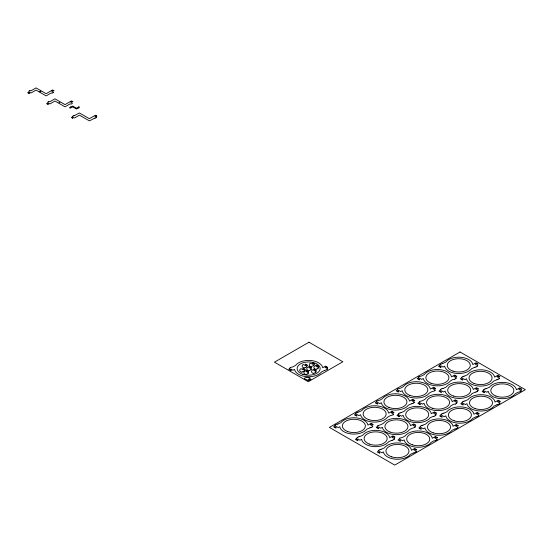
<?xml version="1.0" encoding="UTF-8"?>
<svg xmlns="http://www.w3.org/2000/svg" width="553" height="553" viewBox="0 0 553 553"><rect width="100%" height="100%" fill="white"/><g stroke="black" fill="none" stroke-linecap="round" stroke-linejoin="round"><path stroke-width="0.83" d="M72.291 117.008L71.434 117.499L72.809 118.294L72.249 117.63L72.961 117.222L74.344 118.024L79.459 115.183L89.42 120.872L94.681 118.142M39.692 91.68L40.59 91.162M40.058 91.895L40.957 91.376M58.964 102.81L59.855 102.291M72.554 116.303L73.273 115.888M72.236 116.724L72.554 116.386M73.998 115.708L73.411 115.888M94.819 118.142L95.413 117.955M95.551 117.955L96.27 117.54M290.201 367.614L293.201 366.736L295.655 365.319A14.15 8.171 0 0 1 310.827 360.501A14.15 8.171 0 0 1 322.71 367.766L325.544 366.134L327.694 367.372L327.238 367.634L325.897 366.867L325.095 367.33L327.556 368.754M289.703 368.263L290.201 367.738M304.032 367.987L304.945 367.704M306.777 366.404L306.286 366.929M305.159 367.704L306.286 367.054M301.627 372.148L302.539 371.865M304.371 370.565L303.874 371.091M313.897 365.063L313.399 365.595M302.754 371.865L303.874 371.215M313.399 365.72L311.09 366.674L310.378 366.328A3.85 2.219 0 0 1 310.378 363.19L312.77 364.289L313.579 363.826L312.238 363.051L312.694 362.789L314.844 364.033L313.897 364.939M311.408 369.079L310.924 369.611M309.798 370.379L310.924 369.736M305.754 374.533L306.673 374.25M308.498 372.943L308.007 373.475M306.887 374.25L308.007 373.6M315.784 369.328L316.703 369.045M318.528 367.738L318.037 368.27M316.917 369.045L318.037 368.395M304.295 378.307L304.848 377.989A3.85 2.219 0 0 1 310.295 377.989L308.38 379.365L309.189 379.835L310.53 379.061L310.98 379.323L308.83 380.561L307.088 380.035M313.413 373.406L315.666 372.473M316.157 371.816L315.666 372.349M304.793 378.957L304.295 378.432M306.127 379.731L307.039 380.015M324.811 370.462L327.065 369.535M327.556 368.879L327.065 369.411M335.429 424.96L337.862 424.013M356.208 412.967L357.328 412.317M376.987 400.966L379.98 400.089L382.441 398.672A14.15 8.171 0 0 1 397.607 393.86A14.15 8.171 0 0 1 409.49 401.125L412.642 399.307L414.778 400.538L414.328 400.801L413.001 400.04L411.874 400.683L414.342 402.107M397.87 388.911L400.87 388.033L403.324 386.616A14.15 8.171 0 0 1 418.497 381.798A14.15 8.171 0 0 1 430.379 389.07L433.531 387.245L435.667 388.483L435.211 388.745L433.884 387.978L432.764 388.628L435.225 390.052M418.974 376.724L421.967 375.846L424.428 374.429A14.15 8.171 0 0 1 439.594 369.618A14.15 8.171 0 0 1 451.483 376.883L454.635 375.065L456.771 376.296L456.315 376.558L454.988 375.798L453.861 376.441L456.329 377.865M440.326 364.399L442.753 363.452M334.931 425.616L335.429 425.084M355.71 413.616L356.208 413.091M358.455 412.033L357.39 412.296M376.489 401.623L376.987 401.091M397.372 389.561L397.87 389.036M418.476 377.381L418.974 376.849M439.829 365.049L440.326 364.524M370.04 427.808L370.959 427.531M372.784 426.225L372.293 426.757M393.563 414.232L393.072 414.764M411.598 403.821L412.517 403.538M414.342 402.231L413.851 402.764M435.225 390.176L434.734 390.708M456.329 377.989L455.838 378.522M474.937 367.247L475.856 366.964M477.681 365.664L477.191 366.197M371.174 427.531L372.293 426.881M393.072 414.881L390.072 415.759L387.612 417.176A14.15 8.171 0 0 1 372.445 421.994A14.15 8.171 0 0 1 360.556 414.722L358.987 415.635L356.837 414.391L355.71 415.04L357.038 415.808L356.581 416.07L354.445 414.833L355.71 413.741M412.732 403.538L413.851 402.888M434.734 390.833L431.706 391.718L429.28 393.121A14.15 8.171 0 0 1 414.107 397.939A14.15 8.171 0 0 1 402.225 390.674L400.649 391.579L398.499 390.335L397.379 390.985L398.699 391.752L398.25 392.015L396.114 390.784L397.42 389.713M454.718 379.296L455.838 378.646M476.071 366.964L477.191 366.321M357.224 437.547L358.344 436.898M378.003 425.547L380.996 424.669L383.457 423.252A14.15 8.171 0 0 1 398.623 418.441A14.15 8.171 0 0 1 410.513 425.706L413.658 423.888L415.801 425.119L415.344 425.381L414.017 424.614L412.891 425.264L415.358 426.688M398.782 413.554L399.902 412.904M419.665 401.492L422.658 400.614L425.119 399.197A14.15 8.171 0 0 1 440.292 394.386A14.15 8.171 0 0 1 452.174 401.651L455.326 399.833L457.462 401.063L457.006 401.326L455.679 400.559L454.559 401.208L457.02 402.632M440.769 389.312L442.068 388.648M462.121 376.987L463.241 376.337M356.726 438.197L357.224 437.672M359.471 436.614L358.558 436.898M377.505 426.204L378.003 425.672M398.284 414.204L398.782 413.679M401.029 412.621L400.116 412.904M419.167 402.149L419.665 401.616M440.271 389.962L440.769 389.436M443.015 388.379L442.103 388.662M461.624 377.637L462.121 377.105M464.368 376.047L463.455 376.337M391.835 440.395L392.754 440.112M394.579 438.812L394.089 439.338M415.358 426.812L414.868 427.345M433.393 416.402L434.312 416.119M436.137 414.819L435.646 415.344M457.02 402.757L456.529 403.289M475.38 392.16L476.299 391.877M478.124 390.577L477.633 391.102M496.732 379.835L497.652 379.552M499.477 378.245L498.986 378.777M394.089 439.462L392.817 440.133M414.868 427.469L411.84 428.361L409.407 429.757A14.15 8.171 0 0 1 394.241 434.575A14.15 8.171 0 0 1 382.351 427.31L380.782 428.216L378.632 426.978L377.505 427.621L378.833 428.388L378.376 428.651L376.24 427.421L377.505 426.322M434.527 416.119L435.646 415.469M455.409 404.063L456.529 403.414M476.513 391.877L477.633 391.227M498.986 378.902L497.714 379.572M379.019 450.128L380.139 449.478M399.798 438.135L402.791 437.25L405.252 435.84A14.15 8.171 0 0 1 420.418 431.022A14.15 8.171 0 0 1 432.308 438.287L435.453 436.469L437.596 437.7L437.14 437.962L435.812 437.202L434.686 437.852L437.153 439.276M420.577 426.135L421.697 425.485M441.46 414.079L442.759 413.416M462.564 401.893L463.684 401.25M483.916 389.568L485.036 388.918M378.522 450.778L379.019 450.253M381.266 449.195L380.188 449.465M399.301 438.785L399.798 438.259M420.08 426.785L420.577 426.259M422.824 425.202L421.911 425.485M440.962 414.729L441.46 414.204M443.713 413.146L442.794 413.43M462.066 402.543L462.564 402.017M464.81 400.96L463.898 401.25M483.419 390.218L483.916 389.692M486.163 388.635L485.099 388.897M413.63 452.976L415.884 452.05M416.374 451.393L415.884 451.925M437.153 439.393L436.663 439.925M457.932 427.4L457.442 427.932M476.071 416.927L476.99 416.644M478.815 415.344L478.324 415.87M499.919 403.158L499.428 403.69M521.272 390.833L520.781 391.365M435.543 440.7L436.663 440.05M456.322 428.699L457.442 428.057M477.204 416.644L478.324 415.994M499.428 403.814L497.023 404.768M520.781 391.483L517.781 392.36L515.32 393.777A14.15 8.171 0 0 1 500.154 398.595A14.15 8.171 0 0 1 488.264 391.33L486.695 392.236L484.546 390.992L483.419 391.642L484.746 392.409L484.29 392.671L482.154 391.434L483.467 390.37M305.705 374.547L304.98 374.208A3.85 2.219 0 0 1 304.98 371.07L306.48 370.199L308.636 371.443L308.18 371.706L306.839 370.932L306.03 371.402L308.498 372.819M474.889 367.268L471.73 368.609A14.15 8.171 0 0 1 456.564 373.427A14.15 8.171 0 0 1 444.674 366.162L443.105 367.068L440.955 365.823L439.829 366.473L441.156 367.24L440.7 367.503L438.564 366.273L439.829 365.174M454.67 379.31L452.866 379.51L450.377 380.941A14.15 8.171 0 0 1 435.211 385.752A14.15 8.171 0 0 1 423.328 378.487L421.752 379.393L419.603 378.155L418.476 378.805L419.803 379.565L419.347 379.828L417.211 378.598L418.476 377.505M486.198 388.621L489.37 387.273A14.15 8.171 0 0 1 504.536 382.455A14.15 8.171 0 0 1 516.426 389.72L519.571 387.902L521.714 389.139L521.258 389.402L519.931 388.635L518.804 389.284L521.272 390.708M369.992 427.828L366.833 429.169A14.15 8.171 0 0 1 351.667 433.987A14.15 8.171 0 0 1 339.784 426.722L338.208 427.628L336.058 426.391L334.931 427.034L336.259 427.801L335.802 428.063L333.666 426.833L334.931 425.741M455.375 404.077L453.564 404.278L451.075 405.708A14.15 8.171 0 0 1 435.902 410.52A14.15 8.171 0 0 1 424.02 403.255L422.444 404.16L420.294 402.923L419.174 403.572L420.494 404.333L420.045 404.596L417.909 403.365L419.167 402.273M422.858 425.188L426.031 423.84A14.15 8.171 0 0 1 441.197 419.022A14.15 8.171 0 0 1 453.08 426.294L456.232 424.476L458.368 425.706L457.919 425.969L456.591 425.202L455.465 425.851L457.932 427.275M455.015 429.004L456.107 428.699M496.96 404.741L493.967 406.102A14.15 8.171 0 0 1 478.801 410.92A14.15 8.171 0 0 1 466.919 403.655L465.343 404.561L463.193 403.317L462.066 403.966L463.393 404.734L462.937 404.996L460.801 403.766L462.066 402.667M443.306 388.42L446.223 387.017A14.15 8.171 0 0 1 461.389 382.199A14.15 8.171 0 0 1 473.278 389.464L476.43 387.646L478.566 388.883L478.11 389.146L476.783 388.379L475.656 389.029L478.124 390.453M496.518 379.835L493.525 381.197A14.15 8.171 0 0 1 478.359 386.008A14.15 8.171 0 0 1 466.469 378.743L464.9 379.648L462.75 378.411L461.624 379.061L462.951 379.821L462.495 380.084L460.359 378.853L461.624 377.761M464.631 376.075L467.575 374.692A14.15 8.171 0 0 1 482.741 369.874A14.15 8.171 0 0 1 494.631 377.139L497.776 375.321L499.919 376.552L499.463 376.814L498.135 376.054L497.009 376.704L499.477 378.121M475.856 416.927L472.87 418.289A14.15 8.171 0 0 1 457.697 423.107A14.15 8.171 0 0 1 445.815 415.835L444.239 416.748L442.089 415.503L440.969 416.153L442.289 416.921L441.84 417.183L439.704 415.946L440.962 414.854M433.172 416.402L430.186 417.764A14.15 8.171 0 0 1 415.02 422.582A14.15 8.171 0 0 1 403.13 415.31L401.561 416.222L399.411 414.978L398.284 415.628L399.612 416.395L399.155 416.658L397.019 415.421L398.284 414.328M359.733 436.635L362.678 435.252A14.15 8.171 0 0 1 377.844 430.434A14.15 8.171 0 0 1 389.734 437.7L392.886 435.882L395.022 437.112L394.565 437.375L393.238 436.614L392.112 437.264L394.579 438.688M74.171 115.722L79.404 112.978L89.351 118.66L95.482 115.245L96.858 116.04L95.71 115.715L94.998 116.123L96.588 117.042L96.27 117.464M477.681 365.54L475.214 364.116L476.34 363.466L477.668 364.233L478.124 363.971L475.981 362.74L472.836 364.558A14.15 8.171 0 0 0 460.946 357.286A14.15 8.171 0 0 0 445.78 362.104L442.787 363.466M499.919 403.033L497.451 401.609L498.578 400.96L499.905 401.727L500.361 401.464L498.225 400.234L495.073 402.052A14.15 8.171 0 0 0 483.184 394.787A14.15 8.171 0 0 0 468.018 399.598L465.032 400.96M475.165 392.16L472.172 393.522A14.15 8.171 0 0 1 457.006 398.34A14.15 8.171 0 0 1 445.124 391.068L443.547 391.98L441.398 390.736L440.271 391.386L441.598 392.153L441.142 392.416L439.006 391.178L440.271 390.086M478.815 415.22L476.354 413.796L477.474 413.146L478.801 413.914L479.257 413.651L477.121 412.414L473.969 414.232A14.15 8.171 0 0 0 462.087 406.967A14.15 8.171 0 0 0 446.914 411.785L443.928 413.146M436.137 414.695L433.67 413.271L434.796 412.621L436.123 413.388L436.573 413.126L434.437 411.888L431.285 413.706A14.15 8.171 0 0 0 419.402 406.441A14.15 8.171 0 0 0 404.236 411.259L401.243 412.621M411.377 403.821L408.39 405.183A14.15 8.171 0 0 1 393.224 409.994A14.15 8.171 0 0 1 381.335 402.729L379.766 403.635L377.616 402.397L376.489 403.047L377.817 403.808L377.36 404.07L375.224 402.84L376.489 401.748M454.967 428.983L451.981 430.345A14.15 8.171 0 0 1 436.815 435.163A14.15 8.171 0 0 1 424.925 427.898L423.356 428.803L421.206 427.559L420.08 428.209L421.407 428.976L420.951 429.239L418.815 428.008L420.149 426.951M324.597 370.462L321.611 371.823A14.15 8.171 0 0 1 306.438 376.641A14.15 8.171 0 0 1 294.555 369.376L292.979 370.282L290.83 369.038L290.028 369.508L291.362 370.275L290.913 370.538L288.763 369.3L289.703 368.388M318.528 367.614L316.06 366.19L316.869 365.727L318.21 366.501L318.666 366.238L316.516 364.994L315.01 365.865A3.85 2.219 0 0 0 315.01 369.003L315.569 369.328M393.563 414.107L391.095 412.683L392.222 412.033L393.549 412.801L394.006 412.538L391.863 411.301L388.718 413.119A14.15 8.171 0 0 0 376.828 405.854A14.15 8.171 0 0 0 361.662 410.672L358.669 412.033M306.735 366.252L307.724 365.367L305.574 364.13L305.118 364.392L306.459 365.167L305.65 365.63L303.265 364.524A3.85 2.219 0 0 0 303.265 367.669L303.818 367.987M311.408 368.955L308.947 367.531L309.749 367.068L311.09 367.842L311.546 367.579L309.397 366.335L307.897 367.199A3.85 2.219 0 0 0 307.897 370.344L309.583 370.379M316.157 371.692L313.689 370.268L314.498 369.805L315.839 370.579L316.295 370.316L314.139 369.072L312.639 369.943A3.85 2.219 0 0 0 312.639 373.081L313.198 373.406M435.329 440.7L433.663 440.928L431.202 442.345A14.15 8.171 0 0 1 416.036 447.156A14.15 8.171 0 0 1 404.146 439.891L402.577 440.796L400.427 439.559L399.301 440.209L400.628 440.976L400.172 441.239L398.036 440.001L399.301 438.909M304.371 370.441L305.318 369.528L303.168 368.291L302.712 368.554L304.053 369.321L303.244 369.791L300.853 368.685A3.85 2.219 0 0 0 300.853 371.83L301.413 372.148M304.793 379.082L305.913 379.731M372.784 426.1L370.316 424.676L371.443 424.027L372.77 424.794L373.227 424.531L371.091 423.301L367.939 425.119A14.15 8.171 0 0 0 356.049 417.854A14.15 8.171 0 0 0 340.883 422.665L337.897 424.027M416.374 451.269L413.907 449.845L415.033 449.195L416.361 449.962L416.817 449.7L414.681 448.462L411.529 450.287A14.15 8.171 0 0 0 399.639 443.015A14.15 8.171 0 0 0 384.473 447.833L381.487 449.195M391.621 440.395L388.628 441.757A14.15 8.171 0 0 1 373.462 446.568A14.15 8.171 0 0 1 361.579 439.303L360.003 440.216L357.853 438.971L356.726 439.621L358.054 440.388L357.597 440.651L355.461 439.414L356.726 438.322M413.416 452.976L410.423 454.338A14.15 8.171 0 0 1 395.257 459.156A14.15 8.171 0 0 1 383.367 451.891L381.798 452.796L379.648 451.552L378.522 452.202L379.849 452.969L379.393 453.232L377.257 452.001L378.522 450.902M29.841 90.637L28.818 91.231L29.102 91.902L27.65 92.745L29.095 93.575L29.503 93.339L28.556 92.786L29.599 92.192L31.009 93.001L36.042 90.098L46.113 95.911L51.146 93.001L52.314 93.167L53.337 92.579L53.026 92.399L53.461 92.144L51.643 91.093L52.68 90.492L54.042 90.796L52.597 89.966L46.113 93.713L36.042 87.899L31.009 90.803L29.841 90.637M48.754 101.558L47.731 102.153L48.007 102.817L46.583 103.639L48.021 104.476L48.436 104.234L47.489 103.688L48.498 103.1L49.908 103.916L54.947 101.012L65.012 106.826L70.044 103.916L71.199 104.075L72.222 103.48L72.367 103.058L70.542 102.001L71.558 101.42L72.913 101.724L71.475 100.895L65.012 104.621L54.947 98.814L49.908 101.717L48.754 101.558M70.383 107.054L69.581 107.897L70.072 108.181L70.376 107.628L70.867 107.904L72.713 106.84L76.418 108.976L79.086 107.807L78.429 107.247L79.39 107.075L78.899 106.791L76.418 108.222L72.713 106.086L70.383 107.054M308.982 342.21L274.426 362.167L308.291 381.715L342.853 361.766L308.982 342.21M460.041 351.985L329.422 427.4L394.731 465.101L525.35 389.692L460.041 351.985M302.878 374.326A11.516 6.65 0 0 0 320.146 368.575A11.516 6.65 0 0 0 302.878 362.816A11.516 6.65 0 0 0 302.878 374.326M452.997 371.118A11.516 6.65 0 0 0 470.271 365.36A11.516 6.65 0 0 0 452.997 359.602A11.516 6.65 0 0 0 452.997 371.118M474.094 383.45A11.516 6.65 0 0 0 492.039 378.418A11.516 6.65 0 0 0 475.518 371.962A11.516 6.65 0 0 0 474.094 383.45M495.889 396.031A11.516 6.65 0 0 0 513.827 390.999A11.516 6.65 0 0 0 497.313 384.542A11.516 6.65 0 0 0 495.889 396.031M430.946 383.194A11.516 6.65 0 0 0 448.891 378.162A11.516 6.65 0 0 0 432.37 371.706A11.516 6.65 0 0 0 430.946 383.194M453.439 396.024A11.516 6.65 0 0 0 470.714 390.266A11.516 6.65 0 0 0 453.439 384.515A11.516 6.65 0 0 0 453.439 396.024M475.234 408.612A11.516 6.65 0 0 0 492.509 402.854A11.516 6.65 0 0 0 475.234 397.095A11.516 6.65 0 0 0 475.234 408.612M409.849 395.374A11.516 6.65 0 0 0 427.787 390.342A11.516 6.65 0 0 0 411.273 383.893A11.516 6.65 0 0 0 409.849 395.374M432.335 408.211A11.516 6.65 0 0 0 449.61 402.453A11.516 6.65 0 0 0 432.335 396.695A11.516 6.65 0 0 0 432.335 408.211M454.131 420.792A11.516 6.65 0 0 0 471.405 415.033A11.516 6.65 0 0 0 454.131 409.275A11.516 6.65 0 0 0 454.131 420.792M388.959 407.43A11.516 6.65 0 0 0 406.897 402.404A11.516 6.65 0 0 0 390.383 395.948A11.516 6.65 0 0 0 388.959 407.43M410.755 420.017A11.516 6.65 0 0 0 428.693 414.985A11.516 6.65 0 0 0 412.179 408.529A11.516 6.65 0 0 0 410.755 420.017M433.248 432.854A11.516 6.65 0 0 0 450.522 427.096A11.516 6.65 0 0 0 433.248 421.338A11.516 6.65 0 0 0 433.248 432.854M368.879 419.679A11.516 6.65 0 0 0 386.153 413.921A11.516 6.65 0 0 0 368.879 408.169A11.516 6.65 0 0 0 368.879 419.679M389.976 432.011A11.516 6.65 0 0 0 407.92 426.978A11.516 6.65 0 0 0 391.4 420.529A11.516 6.65 0 0 0 389.976 432.011M412.469 444.847A11.516 6.65 0 0 0 429.743 439.089A11.516 6.65 0 0 0 412.469 433.331A11.516 6.65 0 0 0 412.469 444.847M347.402 431.423A11.516 6.65 0 0 0 365.346 426.391A11.516 6.65 0 0 0 348.825 419.941A11.516 6.65 0 0 0 347.402 431.423M369.197 444.011A11.516 6.65 0 0 0 387.141 438.978A11.516 6.65 0 0 0 370.621 432.522A11.516 6.65 0 0 0 369.197 444.011M391.69 456.84A11.516 6.65 0 0 0 408.964 451.089A11.516 6.65 0 0 0 391.69 445.331A11.516 6.65 0 0 0 391.69 456.84"/></g></svg>
